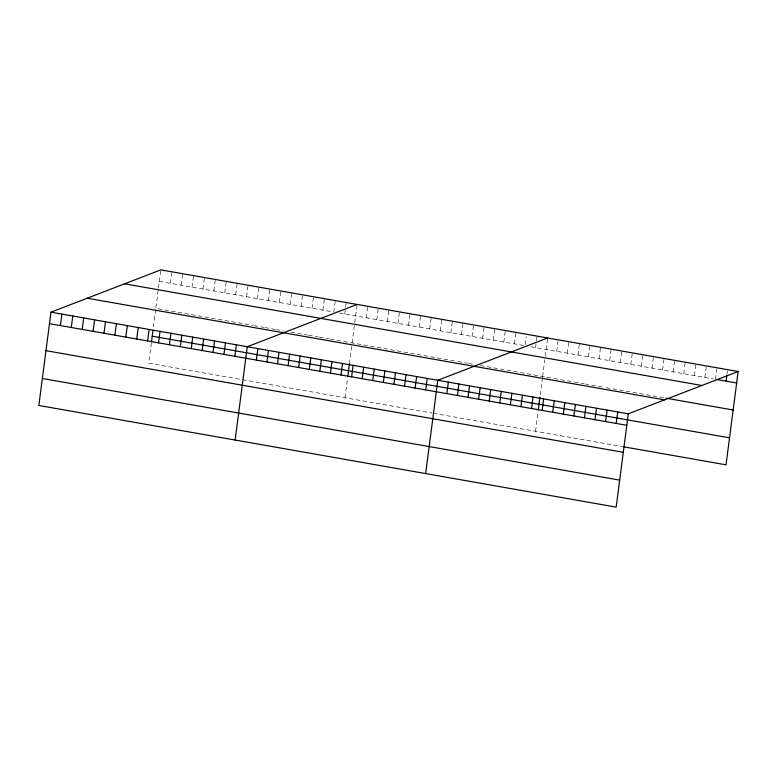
<?xml version="1.0" encoding="UTF-8"?>
<svg xmlns="http://www.w3.org/2000/svg" width="777" height="777" viewBox="0 0 777 777"><rect width="100%" height="100%" fill="white"/><g stroke="black" fill="none" stroke-linecap="round" stroke-linejoin="round"><path stroke-width="0.58" stroke-dasharray="3.88 2.91" d="M151.33 342.929L148.708 363.189L241.394 379.506M153.419 326.913L155.672 309.518M158.158 290.365L155.827 308.362L252.884 325.446M158.459 288.112L160.82 269.872M170.241 283.284L171.727 271.795M181.138 285.198L182.634 273.718M192.045 287.121L193.541 275.631M202.952 289.044L204.448 277.554M213.86 290.957L215.346 279.477M224.767 292.88L226.253 281.4M235.664 294.804L237.16 283.314M246.571 296.717L248.067 285.237M257.478 298.64L258.964 287.16M268.386 300.563L269.872 289.073M279.283 302.476L280.779 290.996M290.19 304.399L291.686 292.919M301.097 306.323L302.593 294.833M312.004 308.236L313.49 296.756M322.911 310.159L324.397 298.679M333.809 312.082L335.159 301.748M344.716 314.005L345.464 308.255M345.61 307.109L346.212 302.515M344.998 397.746L347.63 377.496M349.407 363.791L351.962 344.085M352.117 342.919L354.458 324.922M354.749 322.669L357.119 304.438M366.21 317.783L367.696 306.303M376.787 319.648L378.282 308.158M387.373 321.513L388.869 310.023M397.96 323.378L399.456 311.888M408.547 325.242L410.033 313.753M419.133 327.098L420.619 315.617M429.71 328.962L431.206 317.482M440.297 330.827L441.792 319.347M450.883 332.692L452.369 321.202M461.47 334.557L462.956 323.067M472.047 336.422L473.543 324.932M482.634 338.286L484.129 326.796M493.22 340.141L494.706 328.661M503.807 342.006L505.293 330.526M514.384 343.871L515.879 332.391M525.126 344.59L526.165 336.548M535.557 347.601L536.305 341.861M536.451 340.705L537.053 336.111M535.518 431.284L538.14 411.033M540.229 395.007L542.482 377.622M542.637 376.466L544.823 359.586M545.26 356.216L547.63 337.976M556.721 351.33L558.216 339.84M567.307 353.195L568.803 341.705M577.894 355.05L579.389 343.57M588.48 356.915L589.966 345.435M599.057 358.78L600.553 347.3M609.644 360.645L611.14 349.155M620.231 362.509L621.726 351.019M630.817 364.374L632.303 352.884M641.404 366.239L642.89 354.749M651.981 368.094L653.476 356.614M662.567 369.959L664.063 358.479M673.154 371.824L674.64 360.343M683.741 373.688L685.227 362.208M694.317 375.553L695.813 364.063M704.904 377.418L706.4 365.928M715.491 379.283L716.831 368.939M726.971 374.252L727.418 370.804M159.334 281.361L331.633 311.694M339.267 313.044L523.795 345.532M530.856 346.775L713.14 378.865M253.972 325.641L263.782 327.37M264.879 327.564L274.689 329.293M275.777 329.487L283.411 330.827M291.045 332.167L296.503 333.129M297.591 333.323L307.401 335.052M308.498 335.246L318.308 336.975M319.405 337.16L329.215 338.889M330.303 339.083L456.779 361.354M457.964 361.558L467.365 363.218M468.541 363.422L473.251 364.248M480.303 365.491L572.037 381.643M574.388 382.061L583.799 383.712M584.974 383.916L604.962 387.441M606.138 387.645L664.937 397.999M242.492 379.7L432.022 413.063M433.197 413.277L622.542 446.61"/><path stroke-width="1.17" d="M738.15 371.523L160.82 269.872L50.971 312.169L38.85 405.477L616.18 507.128L628.292 413.811L738.15 371.523L726.029 464.831L623.717 446.814M60.383 325.573L61.878 314.093M71.29 327.496L72.776 316.006M82.197 329.419L83.683 317.929M93.094 331.332L94.59 319.852M104.001 333.255L105.497 321.765M114.909 335.178L116.395 323.688M125.816 337.092L127.302 325.612M136.713 339.015L138.209 327.525M147.62 340.938L149.116 329.448M151.486 341.812L152.962 330.39M158.527 342.851L160.023 331.371M169.435 344.774L170.921 333.294M180.342 346.697L181.828 335.208M191.239 348.611L192.735 337.131M202.146 350.534L203.642 339.054M213.053 352.457L214.549 340.967M223.961 354.37L225.447 342.89M234.868 356.293L236.354 344.813M235.14 440.035L247.261 346.727L357.119 304.438M256.352 360.081L257.847 348.591M266.938 361.946L268.424 350.456M277.525 363.801L279.011 352.321M288.102 365.666L289.598 354.186M298.689 367.531L300.184 356.051M309.275 369.396L310.761 357.906M319.862 371.26L321.348 359.77M330.439 373.125L331.934 361.635M341.025 374.99L342.521 363.5M347.775 376.369L349.407 363.791M351.612 376.845L353.108 365.365M362.199 378.71L363.685 367.23M372.775 380.575L374.271 369.094M383.362 382.439L384.858 370.959M393.949 384.304L395.444 372.814M404.535 386.169L406.021 374.679M415.122 388.034L416.608 376.544M425.699 389.899L427.195 378.409M425.66 473.582L437.781 380.274L547.63 337.976M446.872 393.618L448.358 382.138M457.459 395.483L458.945 384.003M468.036 397.348L469.531 385.858M478.622 399.213L480.118 387.723M489.209 401.078L490.695 389.588M499.796 402.942L501.282 391.453M510.372 404.798L511.868 393.317M520.959 406.662L522.455 395.182M531.546 408.527L533.032 397.047M538.286 409.906L539.928 397.329M542.132 410.392L543.618 398.912M552.709 412.257L554.205 400.767M563.296 414.122L564.792 402.632M573.882 415.986L575.378 404.496M584.469 417.851L585.955 406.361M595.046 419.706L596.542 408.226M605.633 421.571L607.128 410.091M616.219 423.436L617.715 411.956M726.077 381.148L726.816 375.398M716.666 379.487L736.654 383.003M124.573 283.828L701.893 385.479M666.122 398.203L733.148 410.003M87.218 298.213L664.549 399.854M50.971 312.169L628.292 413.811M152.214 336.179L729.535 437.83M49.475 323.659L626.806 425.301M45.969 350.66L623.3 452.301M42.356 378.477L619.687 480.118"/></g></svg>
